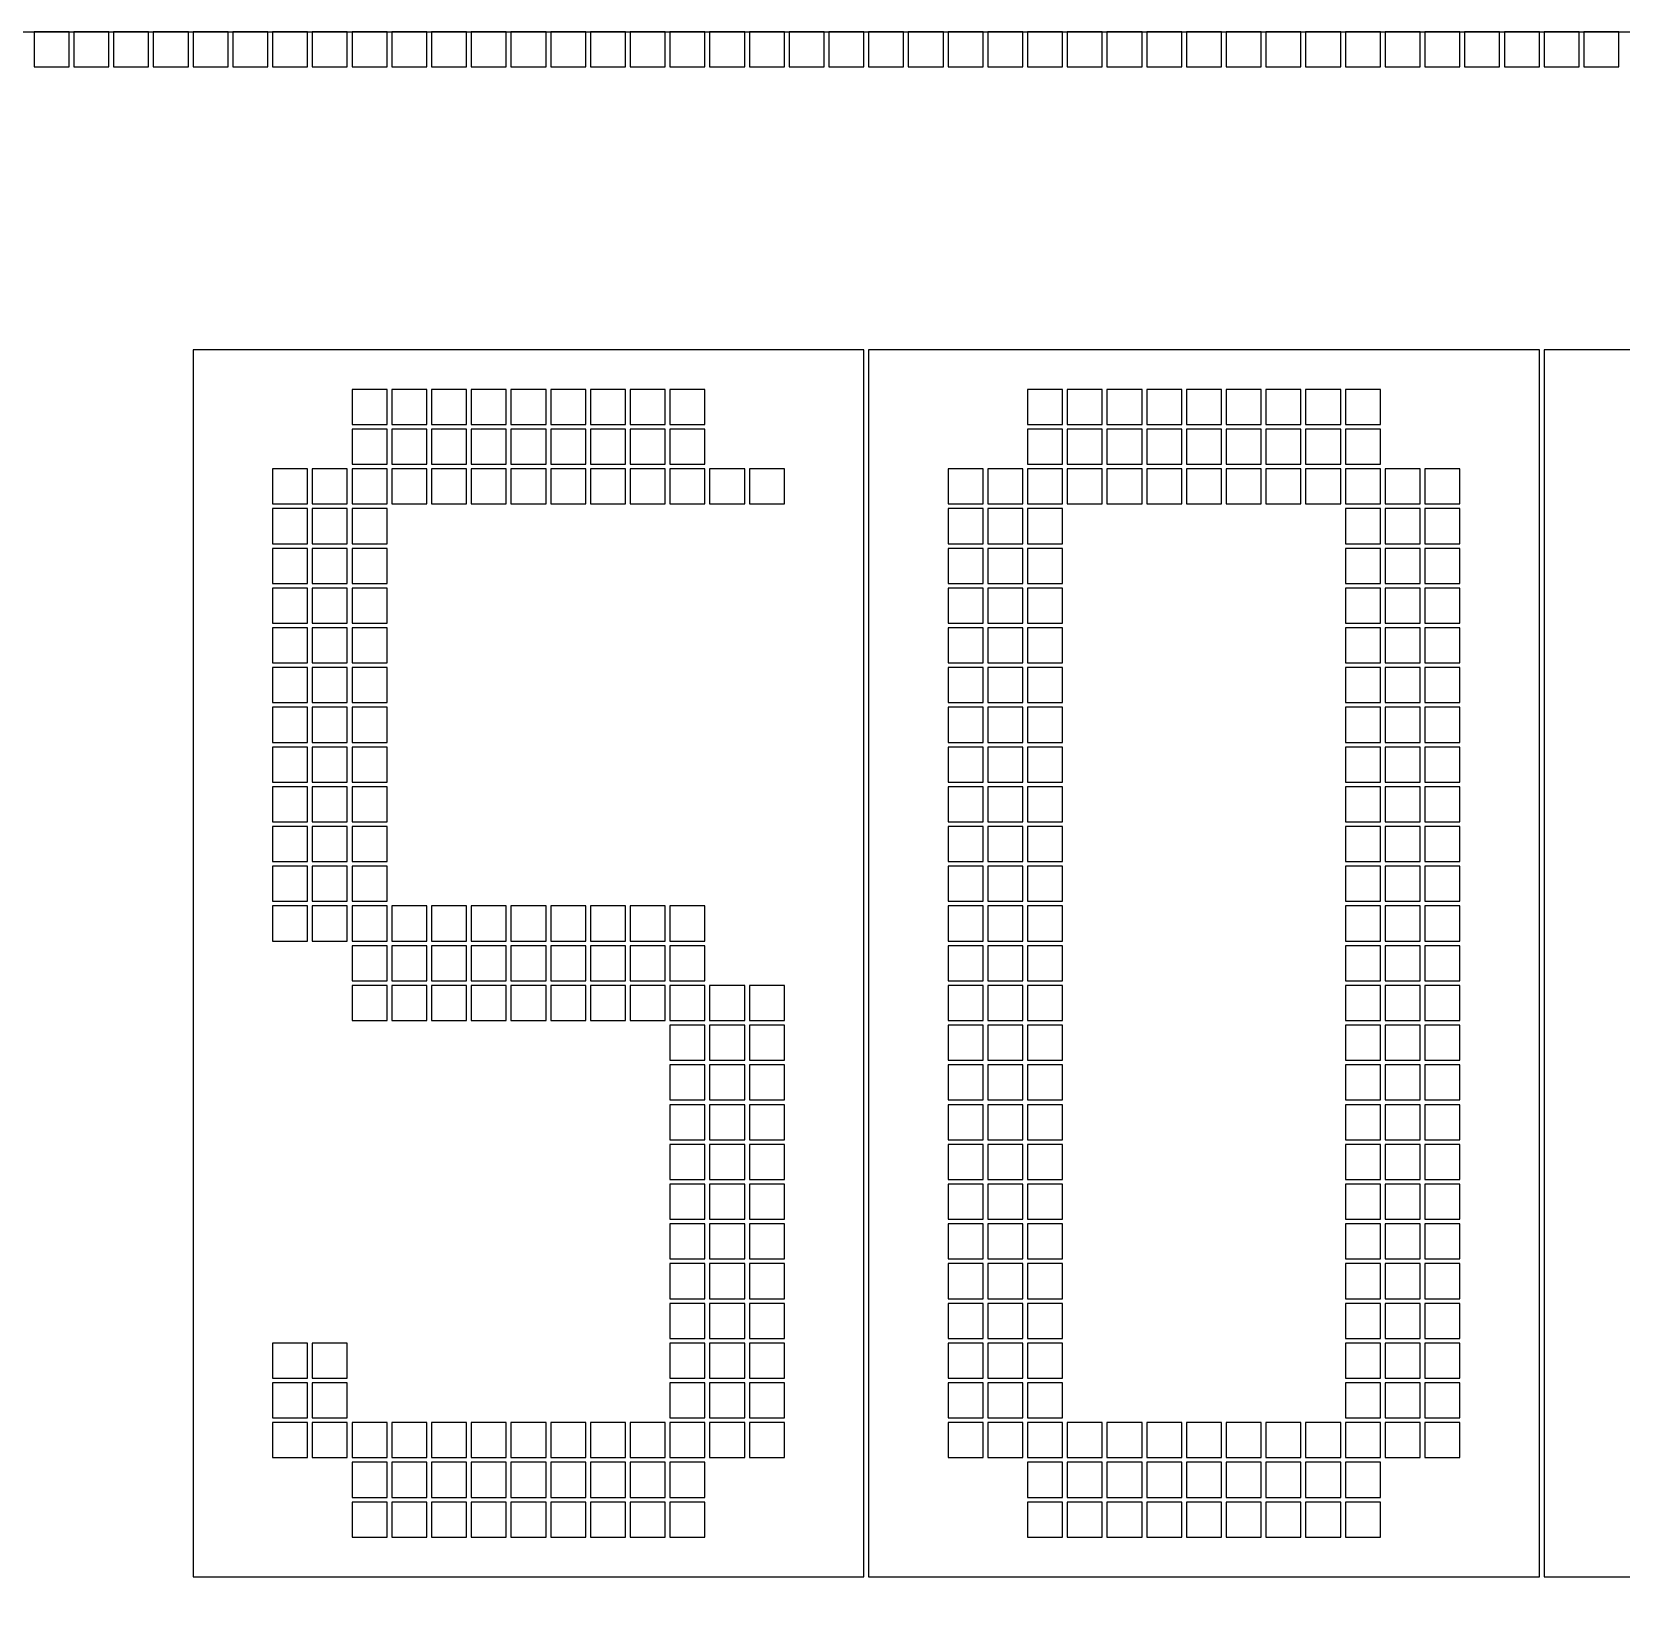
# Model space of a CAD drawing. Header units: inches. Extents: x 125 to 991, y -92 to 487.
# Drawn here: x 885.8 to 892.6, y 479.87 to 486.59 of the extents above; entities that cross this region are included whole.
import ezdxf

# ---------------------------------------------------------------- set-up
doc = ezdxf.new("R2010")
doc.units = ezdxf.units.IN

msp = doc.modelspace()

# ---------------------------------------------------------------- linework, layer by layer
msp.add_lwpolyline([(877.652, 486.5918), (899.392, 486.5918), (899.392, 475.7318), (877.652, 475.7318)], close=True)
at = {"color": 2}
for points in [[(885.812, 486.4418), (885.962, 486.4418), (885.962, 486.5918), (885.812, 486.5918)], [(885.982, 486.4418), (886.132, 486.4418), (886.132, 486.5918), (885.982, 486.5918)], [(886.152, 486.4418), (886.302, 486.4418), (886.302, 486.5918), (886.152, 486.5918)], [(886.322, 486.4418), (886.472, 486.4418), (886.472, 486.5918), (886.322, 486.5918)], [(886.492, 486.4418), (886.642, 486.4418), (886.642, 486.5918), (886.492, 486.5918)], [(886.662, 486.4418), (886.812, 486.4418), (886.812, 486.5918), (886.662, 486.5918)], [(886.832, 486.4418), (886.982, 486.4418), (886.982, 486.5918), (886.832, 486.5918)], [(887.002, 486.4418), (887.152, 486.4418), (887.152, 486.5918), (887.002, 486.5918)], [(887.172, 486.4418), (887.322, 486.4418), (887.322, 486.5918), (887.172, 486.5918)], [(887.342, 486.4418), (887.492, 486.4418), (887.492, 486.5918), (887.342, 486.5918)], [(887.512, 486.4418), (887.662, 486.4418), (887.662, 486.5918), (887.512, 486.5918)], [(887.682, 486.4418), (887.832, 486.4418), (887.832, 486.5918), (887.682, 486.5918)], [(887.852, 486.4418), (888.002, 486.4418), (888.002, 486.5918), (887.852, 486.5918)], [(888.022, 486.4418), (888.172, 486.4418), (888.172, 486.5918), (888.022, 486.5918)], [(888.192, 486.4418), (888.342, 486.4418), (888.342, 486.5918), (888.192, 486.5918)], [(888.362, 486.4418), (888.512, 486.4418), (888.512, 486.5918), (888.362, 486.5918)], [(888.532, 486.4418), (888.682, 486.4418), (888.682, 486.5918), (888.532, 486.5918)], [(888.702, 486.4418), (888.852, 486.4418), (888.852, 486.5918), (888.702, 486.5918)], [(888.872, 486.4418), (889.022, 486.4418), (889.022, 486.5918), (888.872, 486.5918)], [(889.042, 486.4418), (889.192, 486.4418), (889.192, 486.5918), (889.042, 486.5918)], [(889.212, 486.4418), (889.362, 486.4418), (889.362, 486.5918), (889.212, 486.5918)], [(889.382, 486.4418), (889.532, 486.4418), (889.532, 486.5918), (889.382, 486.5918)], [(889.552, 486.4418), (889.702, 486.4418), (889.702, 486.5918), (889.552, 486.5918)], [(889.722, 486.4418), (889.872, 486.4418), (889.872, 486.5918), (889.722, 486.5918)], [(889.892, 486.4418), (890.042, 486.4418), (890.042, 486.5918), (889.892, 486.5918)], [(890.062, 486.4418), (890.212, 486.4418), (890.212, 486.5918), (890.062, 486.5918)], [(890.232, 486.4418), (890.382, 486.4418), (890.382, 486.5918), (890.232, 486.5918)], [(890.402, 486.4418), (890.552, 486.4418), (890.552, 486.5918), (890.402, 486.5918)], [(890.572, 486.4418), (890.722, 486.4418), (890.722, 486.5918), (890.572, 486.5918)], [(890.742, 486.4418), (890.892, 486.4418), (890.892, 486.5918), (890.742, 486.5918)], [(890.912, 486.4418), (891.062, 486.4418), (891.062, 486.5918), (890.912, 486.5918)], [(891.082, 486.4418), (891.232, 486.4418), (891.232, 486.5918), (891.082, 486.5918)], [(891.252, 486.4418), (891.402, 486.4418), (891.402, 486.5918), (891.252, 486.5918)], [(891.422, 486.4418), (891.572, 486.4418), (891.572, 486.5918), (891.422, 486.5918)], [(891.592, 486.4418), (891.742, 486.4418), (891.742, 486.5918), (891.592, 486.5918)], [(891.762, 486.4418), (891.912, 486.4418), (891.912, 486.5918), (891.762, 486.5918)], [(891.932, 486.4418), (892.082, 486.4418), (892.082, 486.5918), (891.932, 486.5918)], [(892.102, 486.4418), (892.252, 486.4418), (892.252, 486.5918), (892.102, 486.5918)], [(892.272, 486.4418), (892.422, 486.4418), (892.422, 486.5918), (892.272, 486.5918)], [(892.442, 486.4418), (892.592, 486.4418), (892.592, 486.5918), (892.442, 486.5918)], [(887.172, 484.9118), (887.322, 484.9118), (887.322, 485.0618), (887.172, 485.0618)], [(887.342, 484.9118), (887.492, 484.9118), (887.492, 485.0618), (887.342, 485.0618)], [(887.512, 484.9118), (887.662, 484.9118), (887.662, 485.0618), (887.512, 485.0618)], [(887.512, 484.9118), (887.662, 484.9118), (887.662, 485.0618), (887.512, 485.0618)], [(887.512, 484.9118), (887.662, 484.9118), (887.662, 485.0618), (887.512, 485.0618)], [(887.682, 484.9118), (887.832, 484.9118), (887.832, 485.0618), (887.682, 485.0618)], [(887.852, 484.9118), (888.002, 484.9118), (888.002, 485.0618), (887.852, 485.0618)], [(888.022, 484.9118), (888.172, 484.9118), (888.172, 485.0618), (888.022, 485.0618)], [(888.192, 484.9118), (888.342, 484.9118), (888.342, 485.0618), (888.192, 485.0618)], [(888.362, 484.9118), (888.512, 484.9118), (888.512, 485.0618), (888.362, 485.0618)], [(888.362, 484.9118), (888.512, 484.9118), (888.512, 485.0618), (888.362, 485.0618)], [(888.532, 484.9118), (888.682, 484.9118), (888.682, 485.0618), (888.532, 485.0618)], [(890.062, 484.9118), (890.212, 484.9118), (890.212, 485.0618), (890.062, 485.0618)], [(890.232, 484.9118), (890.382, 484.9118), (890.382, 485.0618), (890.232, 485.0618)], [(890.402, 484.9118), (890.552, 484.9118), (890.552, 485.0618), (890.402, 485.0618)], [(890.572, 484.9118), (890.722, 484.9118), (890.722, 485.0618), (890.572, 485.0618)], [(890.742, 484.9118), (890.892, 484.9118), (890.892, 485.0618), (890.742, 485.0618)], [(890.912, 484.9118), (891.062, 484.9118), (891.062, 485.0618), (890.912, 485.0618)], [(891.082, 484.9118), (891.232, 484.9118), (891.232, 485.0618), (891.082, 485.0618)], [(891.252, 484.9118), (891.402, 484.9118), (891.402, 485.0618), (891.252, 485.0618)], [(891.422, 484.9118), (891.572, 484.9118), (891.572, 485.0618), (891.422, 485.0618)], [(887.172, 484.7418), (887.322, 484.7418), (887.322, 484.8918), (887.172, 484.8918)], [(887.342, 484.7418), (887.492, 484.7418), (887.492, 484.8918), (887.342, 484.8918)], [(887.512, 484.7418), (887.662, 484.7418), (887.662, 484.8918), (887.512, 484.8918)], [(887.512, 484.7418), (887.662, 484.7418), (887.662, 484.8918), (887.512, 484.8918)], [(887.512, 484.7418), (887.662, 484.7418), (887.662, 484.8918), (887.512, 484.8918)], [(887.682, 484.7418), (887.832, 484.7418), (887.832, 484.8918), (887.682, 484.8918)], [(887.852, 484.7418), (888.002, 484.7418), (888.002, 484.8918), (887.852, 484.8918)], [(888.022, 484.7418), (888.172, 484.7418), (888.172, 484.8918), (888.022, 484.8918)], [(888.192, 484.7418), (888.342, 484.7418), (888.342, 484.8918), (888.192, 484.8918)], [(888.362, 484.7418), (888.512, 484.7418), (888.512, 484.8918), (888.362, 484.8918)], [(888.362, 484.7418), (888.512, 484.7418), (888.512, 484.8918), (888.362, 484.8918)], [(888.532, 484.7418), (888.682, 484.7418), (888.682, 484.8918), (888.532, 484.8918)], [(890.062, 484.7418), (890.212, 484.7418), (890.212, 484.8918), (890.062, 484.8918)], [(890.232, 484.7418), (890.382, 484.7418), (890.382, 484.8918), (890.232, 484.8918)], [(890.402, 484.7418), (890.552, 484.7418), (890.552, 484.8918), (890.402, 484.8918)], [(890.572, 484.7418), (890.722, 484.7418), (890.722, 484.8918), (890.572, 484.8918)], [(890.742, 484.7418), (890.892, 484.7418), (890.892, 484.8918), (890.742, 484.8918)], [(890.912, 484.7418), (891.062, 484.7418), (891.062, 484.8918), (890.912, 484.8918)], [(891.082, 484.7418), (891.232, 484.7418), (891.232, 484.8918), (891.082, 484.8918)], [(891.252, 484.7418), (891.402, 484.7418), (891.402, 484.8918), (891.252, 484.8918)], [(891.422, 484.7418), (891.572, 484.7418), (891.572, 484.8918), (891.422, 484.8918)], [(886.832, 484.5718), (886.982, 484.5718), (886.982, 484.7218), (886.832, 484.7218)], [(887.002, 484.5718), (887.152, 484.5718), (887.152, 484.7218), (887.002, 484.7218)], [(887.172, 484.5718), (887.322, 484.5718), (887.322, 484.7218), (887.172, 484.7218)], [(887.342, 484.5718), (887.492, 484.5718), (887.492, 484.7218), (887.342, 484.7218)], [(887.512, 484.5718), (887.662, 484.5718), (887.662, 484.7218), (887.512, 484.7218)], [(887.512, 484.5718), (887.662, 484.5718), (887.662, 484.7218), (887.512, 484.7218)], [(887.512, 484.5718), (887.662, 484.5718), (887.662, 484.7218), (887.512, 484.7218)], [(887.682, 484.5718), (887.832, 484.5718), (887.832, 484.7218), (887.682, 484.7218)], [(887.852, 484.5718), (888.002, 484.5718), (888.002, 484.7218), (887.852, 484.7218)], [(888.022, 484.5718), (888.172, 484.5718), (888.172, 484.7218), (888.022, 484.7218)], [(888.192, 484.5718), (888.342, 484.5718), (888.342, 484.7218), (888.192, 484.7218)], [(888.362, 484.5718), (888.512, 484.5718), (888.512, 484.7218), (888.362, 484.7218)], [(888.362, 484.5718), (888.512, 484.5718), (888.512, 484.7218), (888.362, 484.7218)], [(888.532, 484.5718), (888.682, 484.5718), (888.682, 484.7218), (888.532, 484.7218)], [(888.702, 484.5718), (888.852, 484.5718), (888.852, 484.7218), (888.702, 484.7218)], [(888.872, 484.5718), (889.022, 484.5718), (889.022, 484.7218), (888.872, 484.7218)], [(889.722, 484.5718), (889.872, 484.5718), (889.872, 484.7218), (889.722, 484.7218)], [(889.892, 484.5718), (890.042, 484.5718), (890.042, 484.7218), (889.892, 484.7218)], [(890.062, 484.5718), (890.212, 484.5718), (890.212, 484.7218), (890.062, 484.7218)], [(890.232, 484.5718), (890.382, 484.5718), (890.382, 484.7218), (890.232, 484.7218)], [(890.402, 484.5718), (890.552, 484.5718), (890.552, 484.7218), (890.402, 484.7218)], [(890.572, 484.5718), (890.722, 484.5718), (890.722, 484.7218), (890.572, 484.7218)], [(890.742, 484.5718), (890.892, 484.5718), (890.892, 484.7218), (890.742, 484.7218)], [(890.912, 484.5718), (891.062, 484.5718), (891.062, 484.7218), (890.912, 484.7218)], [(891.082, 484.5718), (891.232, 484.5718), (891.232, 484.7218), (891.082, 484.7218)], [(891.252, 484.5718), (891.402, 484.5718), (891.402, 484.7218), (891.252, 484.7218)], [(891.422, 484.5718), (891.572, 484.5718), (891.572, 484.7218), (891.422, 484.7218)], [(891.592, 484.5718), (891.742, 484.5718), (891.742, 484.7218), (891.592, 484.7218)], [(891.762, 484.5718), (891.912, 484.5718), (891.912, 484.7218), (891.762, 484.7218)], [(886.832, 484.4018), (886.982, 484.4018), (886.982, 484.5518), (886.832, 484.5518)], [(887.002, 484.4018), (887.152, 484.4018), (887.152, 484.5518), (887.002, 484.5518)], [(887.172, 484.4018), (887.322, 484.4018), (887.322, 484.5518), (887.172, 484.5518)], [(889.722, 484.4018), (889.872, 484.4018), (889.872, 484.5518), (889.722, 484.5518)], [(889.892, 484.4018), (890.042, 484.4018), (890.042, 484.5518), (889.892, 484.5518)], [(890.062, 484.4018), (890.212, 484.4018), (890.212, 484.5518), (890.062, 484.5518)], [(891.422, 484.4018), (891.572, 484.4018), (891.572, 484.5518), (891.422, 484.5518)], [(891.592, 484.4018), (891.742, 484.4018), (891.742, 484.5518), (891.592, 484.5518)], [(891.762, 484.4018), (891.912, 484.4018), (891.912, 484.5518), (891.762, 484.5518)], [(886.832, 484.2318), (886.982, 484.2318), (886.982, 484.3818), (886.832, 484.3818)], [(887.002, 484.2318), (887.152, 484.2318), (887.152, 484.3818), (887.002, 484.3818)], [(887.172, 484.2318), (887.322, 484.2318), (887.322, 484.3818), (887.172, 484.3818)], [(889.722, 484.2318), (889.872, 484.2318), (889.872, 484.3818), (889.722, 484.3818)], [(889.892, 484.2318), (890.042, 484.2318), (890.042, 484.3818), (889.892, 484.3818)], [(890.062, 484.2318), (890.212, 484.2318), (890.212, 484.3818), (890.062, 484.3818)], [(891.422, 484.2318), (891.572, 484.2318), (891.572, 484.3818), (891.422, 484.3818)], [(891.592, 484.2318), (891.742, 484.2318), (891.742, 484.3818), (891.592, 484.3818)], [(891.762, 484.2318), (891.912, 484.2318), (891.912, 484.3818), (891.762, 484.3818)], [(886.832, 484.0618), (886.982, 484.0618), (886.982, 484.2118), (886.832, 484.2118)], [(887.002, 484.0618), (887.152, 484.0618), (887.152, 484.2118), (887.002, 484.2118)], [(887.172, 484.0618), (887.322, 484.0618), (887.322, 484.2118), (887.172, 484.2118)], [(889.722, 484.0618), (889.872, 484.0618), (889.872, 484.2118), (889.722, 484.2118)], [(889.892, 484.0618), (890.042, 484.0618), (890.042, 484.2118), (889.892, 484.2118)], [(890.062, 484.0618), (890.212, 484.0618), (890.212, 484.2118), (890.062, 484.2118)], [(891.422, 484.0618), (891.572, 484.0618), (891.572, 484.2118), (891.422, 484.2118)], [(891.592, 484.0618), (891.742, 484.0618), (891.742, 484.2118), (891.592, 484.2118)], [(891.762, 484.0618), (891.912, 484.0618), (891.912, 484.2118), (891.762, 484.2118)], [(886.832, 483.8918), (886.982, 483.8918), (886.982, 484.0418), (886.832, 484.0418)], [(887.002, 483.8918), (887.152, 483.8918), (887.152, 484.0418), (887.002, 484.0418)], [(887.172, 483.8918), (887.322, 483.8918), (887.322, 484.0418), (887.172, 484.0418)], [(889.722, 483.8918), (889.872, 483.8918), (889.872, 484.0418), (889.722, 484.0418)], [(889.892, 483.8918), (890.042, 483.8918), (890.042, 484.0418), (889.892, 484.0418)], [(890.062, 483.8918), (890.212, 483.8918), (890.212, 484.0418), (890.062, 484.0418)], [(891.422, 483.8918), (891.572, 483.8918), (891.572, 484.0418), (891.422, 484.0418)], [(891.592, 483.8918), (891.742, 483.8918), (891.742, 484.0418), (891.592, 484.0418)], [(891.762, 483.8918), (891.912, 483.8918), (891.912, 484.0418), (891.762, 484.0418)], [(886.832, 483.7218), (886.982, 483.7218), (886.982, 483.8718), (886.832, 483.8718)], [(887.002, 483.7218), (887.152, 483.7218), (887.152, 483.8718), (887.002, 483.8718)], [(887.172, 483.7218), (887.322, 483.7218), (887.322, 483.8718), (887.172, 483.8718)], [(889.722, 483.7218), (889.872, 483.7218), (889.872, 483.8718), (889.722, 483.8718)], [(889.892, 483.7218), (890.042, 483.7218), (890.042, 483.8718), (889.892, 483.8718)], [(890.062, 483.7218), (890.212, 483.7218), (890.212, 483.8718), (890.062, 483.8718)], [(891.422, 483.7218), (891.572, 483.7218), (891.572, 483.8718), (891.422, 483.8718)], [(891.592, 483.7218), (891.742, 483.7218), (891.742, 483.8718), (891.592, 483.8718)], [(891.762, 483.7218), (891.912, 483.7218), (891.912, 483.8718), (891.762, 483.8718)], [(886.832, 483.5518), (886.982, 483.5518), (886.982, 483.7018), (886.832, 483.7018)], [(887.002, 483.5518), (887.152, 483.5518), (887.152, 483.7018), (887.002, 483.7018)], [(887.172, 483.5518), (887.322, 483.5518), (887.322, 483.7018), (887.172, 483.7018)], [(889.722, 483.5518), (889.872, 483.5518), (889.872, 483.7018), (889.722, 483.7018)], [(889.892, 483.5518), (890.042, 483.5518), (890.042, 483.7018), (889.892, 483.7018)], [(890.062, 483.5518), (890.212, 483.5518), (890.212, 483.7018), (890.062, 483.7018)], [(891.422, 483.5518), (891.572, 483.5518), (891.572, 483.7018), (891.422, 483.7018)], [(891.592, 483.5518), (891.742, 483.5518), (891.742, 483.7018), (891.592, 483.7018)], [(891.762, 483.5518), (891.912, 483.5518), (891.912, 483.7018), (891.762, 483.7018)], [(886.832, 483.3818), (886.982, 483.3818), (886.982, 483.5318), (886.832, 483.5318)], [(887.002, 483.3818), (887.152, 483.3818), (887.152, 483.5318), (887.002, 483.5318)], [(887.172, 483.3818), (887.322, 483.3818), (887.322, 483.5318), (887.172, 483.5318)], [(889.722, 483.3818), (889.872, 483.3818), (889.872, 483.5318), (889.722, 483.5318)], [(889.892, 483.3818), (890.042, 483.3818), (890.042, 483.5318), (889.892, 483.5318)], [(890.062, 483.3818), (890.212, 483.3818), (890.212, 483.5318), (890.062, 483.5318)], [(891.422, 483.3818), (891.572, 483.3818), (891.572, 483.5318), (891.422, 483.5318)], [(891.592, 483.3818), (891.742, 483.3818), (891.742, 483.5318), (891.592, 483.5318)], [(891.762, 483.3818), (891.912, 483.3818), (891.912, 483.5318), (891.762, 483.5318)], [(886.832, 483.2118), (886.982, 483.2118), (886.982, 483.3618), (886.832, 483.3618)], [(887.002, 483.2118), (887.152, 483.2118), (887.152, 483.3618), (887.002, 483.3618)], [(887.172, 483.2118), (887.322, 483.2118), (887.322, 483.3618), (887.172, 483.3618)], [(889.722, 483.2118), (889.872, 483.2118), (889.872, 483.3618), (889.722, 483.3618)], [(889.892, 483.2118), (890.042, 483.2118), (890.042, 483.3618), (889.892, 483.3618)], [(890.062, 483.2118), (890.212, 483.2118), (890.212, 483.3618), (890.062, 483.3618)], [(891.422, 483.2118), (891.572, 483.2118), (891.572, 483.3618), (891.422, 483.3618)], [(891.592, 483.2118), (891.742, 483.2118), (891.742, 483.3618), (891.592, 483.3618)], [(891.762, 483.2118), (891.912, 483.2118), (891.912, 483.3618), (891.762, 483.3618)], [(886.832, 483.0418), (886.982, 483.0418), (886.982, 483.1918), (886.832, 483.1918)], [(887.002, 483.0418), (887.152, 483.0418), (887.152, 483.1918), (887.002, 483.1918)], [(887.172, 483.0418), (887.322, 483.0418), (887.322, 483.1918), (887.172, 483.1918)], [(889.722, 483.0418), (889.872, 483.0418), (889.872, 483.1918), (889.722, 483.1918)], [(889.892, 483.0418), (890.042, 483.0418), (890.042, 483.1918), (889.892, 483.1918)], [(890.062, 483.0418), (890.212, 483.0418), (890.212, 483.1918), (890.062, 483.1918)], [(891.422, 483.0418), (891.572, 483.0418), (891.572, 483.1918), (891.422, 483.1918)], [(891.592, 483.0418), (891.742, 483.0418), (891.742, 483.1918), (891.592, 483.1918)], [(891.762, 483.0418), (891.912, 483.0418), (891.912, 483.1918), (891.762, 483.1918)], [(886.832, 482.8718), (886.982, 482.8718), (886.982, 483.0218), (886.832, 483.0218)], [(887.002, 482.8718), (887.152, 482.8718), (887.152, 483.0218), (887.002, 483.0218)], [(887.172, 482.8718), (887.322, 482.8718), (887.322, 483.0218), (887.172, 483.0218)], [(889.722, 482.8718), (889.872, 482.8718), (889.872, 483.0218), (889.722, 483.0218)], [(889.892, 482.8718), (890.042, 482.8718), (890.042, 483.0218), (889.892, 483.0218)], [(890.062, 482.8718), (890.212, 482.8718), (890.212, 483.0218), (890.062, 483.0218)], [(891.422, 482.8718), (891.572, 482.8718), (891.572, 483.0218), (891.422, 483.0218)], [(891.592, 482.8718), (891.742, 482.8718), (891.742, 483.0218), (891.592, 483.0218)], [(891.762, 482.8718), (891.912, 482.8718), (891.912, 483.0218), (891.762, 483.0218)], [(886.832, 482.7018), (886.982, 482.7018), (886.982, 482.8518), (886.832, 482.8518)], [(887.002, 482.7018), (887.152, 482.7018), (887.152, 482.8518), (887.002, 482.8518)], [(887.172, 482.7018), (887.322, 482.7018), (887.322, 482.8518), (887.172, 482.8518)], [(887.342, 482.7018), (887.492, 482.7018), (887.492, 482.8518), (887.342, 482.8518)], [(887.512, 482.7018), (887.662, 482.7018), (887.662, 482.8518), (887.512, 482.8518)], [(887.512, 482.7018), (887.662, 482.7018), (887.662, 482.8518), (887.512, 482.8518)], [(887.512, 482.7018), (887.662, 482.7018), (887.662, 482.8518), (887.512, 482.8518)], [(887.682, 482.7018), (887.832, 482.7018), (887.832, 482.8518), (887.682, 482.8518)], [(887.852, 482.7018), (888.002, 482.7018), (888.002, 482.8518), (887.852, 482.8518)], [(888.022, 482.7018), (888.172, 482.7018), (888.172, 482.8518), (888.022, 482.8518)], [(888.192, 482.7018), (888.342, 482.7018), (888.342, 482.8518), (888.192, 482.8518)], [(888.362, 482.7018), (888.512, 482.7018), (888.512, 482.8518), (888.362, 482.8518)], [(888.362, 482.7018), (888.512, 482.7018), (888.512, 482.8518), (888.362, 482.8518)], [(888.532, 482.7018), (888.682, 482.7018), (888.682, 482.8518), (888.532, 482.8518)], [(889.722, 482.7018), (889.872, 482.7018), (889.872, 482.8518), (889.722, 482.8518)], [(889.892, 482.7018), (890.042, 482.7018), (890.042, 482.8518), (889.892, 482.8518)], [(890.062, 482.7018), (890.212, 482.7018), (890.212, 482.8518), (890.062, 482.8518)], [(891.422, 482.7018), (891.572, 482.7018), (891.572, 482.8518), (891.422, 482.8518)], [(891.592, 482.7018), (891.742, 482.7018), (891.742, 482.8518), (891.592, 482.8518)], [(891.762, 482.7018), (891.912, 482.7018), (891.912, 482.8518), (891.762, 482.8518)], [(887.172, 482.5318), (887.322, 482.5318), (887.322, 482.6818), (887.172, 482.6818)], [(887.342, 482.5318), (887.492, 482.5318), (887.492, 482.6818), (887.342, 482.6818)], [(887.512, 482.5318), (887.662, 482.5318), (887.662, 482.6818), (887.512, 482.6818)], [(887.512, 482.5318), (887.662, 482.5318), (887.662, 482.6818), (887.512, 482.6818)], [(887.512, 482.5318), (887.662, 482.5318), (887.662, 482.6818), (887.512, 482.6818)], [(887.682, 482.5318), (887.832, 482.5318), (887.832, 482.6818), (887.682, 482.6818)], [(887.852, 482.5318), (888.002, 482.5318), (888.002, 482.6818), (887.852, 482.6818)], [(888.022, 482.5318), (888.172, 482.5318), (888.172, 482.6818), (888.022, 482.6818)], [(888.192, 482.5318), (888.342, 482.5318), (888.342, 482.6818), (888.192, 482.6818)], [(888.362, 482.5318), (888.512, 482.5318), (888.512, 482.6818), (888.362, 482.6818)], [(888.362, 482.5318), (888.512, 482.5318), (888.512, 482.6818), (888.362, 482.6818)], [(888.532, 482.5318), (888.682, 482.5318), (888.682, 482.6818), (888.532, 482.6818)], [(889.722, 482.5318), (889.872, 482.5318), (889.872, 482.6818), (889.722, 482.6818)], [(889.892, 482.5318), (890.042, 482.5318), (890.042, 482.6818), (889.892, 482.6818)], [(890.062, 482.5318), (890.212, 482.5318), (890.212, 482.6818), (890.062, 482.6818)], [(891.422, 482.5318), (891.572, 482.5318), (891.572, 482.6818), (891.422, 482.6818)], [(891.592, 482.5318), (891.742, 482.5318), (891.742, 482.6818), (891.592, 482.6818)], [(891.762, 482.5318), (891.912, 482.5318), (891.912, 482.6818), (891.762, 482.6818)], [(887.172, 482.3618), (887.322, 482.3618), (887.322, 482.5118), (887.172, 482.5118)], [(887.342, 482.3618), (887.492, 482.3618), (887.492, 482.5118), (887.342, 482.5118)], [(887.512, 482.3618), (887.662, 482.3618), (887.662, 482.5118), (887.512, 482.5118)], [(887.512, 482.3618), (887.662, 482.3618), (887.662, 482.5118), (887.512, 482.5118)], [(887.512, 482.3618), (887.662, 482.3618), (887.662, 482.5118), (887.512, 482.5118)], [(887.682, 482.3618), (887.832, 482.3618), (887.832, 482.5118), (887.682, 482.5118)], [(887.852, 482.3618), (888.002, 482.3618), (888.002, 482.5118), (887.852, 482.5118)], [(888.022, 482.3618), (888.172, 482.3618), (888.172, 482.5118), (888.022, 482.5118)], [(888.192, 482.3618), (888.342, 482.3618), (888.342, 482.5118), (888.192, 482.5118)], [(888.362, 482.3618), (888.512, 482.3618), (888.512, 482.5118), (888.362, 482.5118)], [(888.362, 482.3618), (888.512, 482.3618), (888.512, 482.5118), (888.362, 482.5118)], [(888.532, 482.3618), (888.682, 482.3618), (888.682, 482.5118), (888.532, 482.5118)], [(888.702, 482.3618), (888.852, 482.3618), (888.852, 482.5118), (888.702, 482.5118)], [(888.872, 482.3618), (889.022, 482.3618), (889.022, 482.5118), (888.872, 482.5118)], [(889.722, 482.3618), (889.872, 482.3618), (889.872, 482.5118), (889.722, 482.5118)], [(889.892, 482.3618), (890.042, 482.3618), (890.042, 482.5118), (889.892, 482.5118)], [(890.062, 482.3618), (890.212, 482.3618), (890.212, 482.5118), (890.062, 482.5118)], [(891.422, 482.3618), (891.572, 482.3618), (891.572, 482.5118), (891.422, 482.5118)], [(891.592, 482.3618), (891.742, 482.3618), (891.742, 482.5118), (891.592, 482.5118)], [(891.762, 482.3618), (891.912, 482.3618), (891.912, 482.5118), (891.762, 482.5118)], [(888.532, 482.1918), (888.682, 482.1918), (888.682, 482.3418), (888.532, 482.3418)], [(888.702, 482.1918), (888.852, 482.1918), (888.852, 482.3418), (888.702, 482.3418)], [(888.872, 482.1918), (889.022, 482.1918), (889.022, 482.3418), (888.872, 482.3418)], [(889.722, 482.1918), (889.872, 482.1918), (889.872, 482.3418), (889.722, 482.3418)], [(889.892, 482.1918), (890.042, 482.1918), (890.042, 482.3418), (889.892, 482.3418)], [(890.062, 482.1918), (890.212, 482.1918), (890.212, 482.3418), (890.062, 482.3418)], [(891.422, 482.1918), (891.572, 482.1918), (891.572, 482.3418), (891.422, 482.3418)], [(891.592, 482.1918), (891.742, 482.1918), (891.742, 482.3418), (891.592, 482.3418)], [(891.762, 482.1918), (891.912, 482.1918), (891.912, 482.3418), (891.762, 482.3418)], [(888.532, 482.0218), (888.682, 482.0218), (888.682, 482.1718), (888.532, 482.1718)], [(888.702, 482.0218), (888.852, 482.0218), (888.852, 482.1718), (888.702, 482.1718)], [(888.872, 482.0218), (889.022, 482.0218), (889.022, 482.1718), (888.872, 482.1718)], [(889.722, 482.0218), (889.872, 482.0218), (889.872, 482.1718), (889.722, 482.1718)], [(889.892, 482.0218), (890.042, 482.0218), (890.042, 482.1718), (889.892, 482.1718)], [(890.062, 482.0218), (890.212, 482.0218), (890.212, 482.1718), (890.062, 482.1718)], [(891.422, 482.0218), (891.572, 482.0218), (891.572, 482.1718), (891.422, 482.1718)], [(891.592, 482.0218), (891.742, 482.0218), (891.742, 482.1718), (891.592, 482.1718)], [(891.762, 482.0218), (891.912, 482.0218), (891.912, 482.1718), (891.762, 482.1718)], [(888.532, 481.8518), (888.682, 481.8518), (888.682, 482.0018), (888.532, 482.0018)], [(888.702, 481.8518), (888.852, 481.8518), (888.852, 482.0018), (888.702, 482.0018)], [(888.872, 481.8518), (889.022, 481.8518), (889.022, 482.0018), (888.872, 482.0018)], [(889.722, 481.8518), (889.872, 481.8518), (889.872, 482.0018), (889.722, 482.0018)], [(889.892, 481.8518), (890.042, 481.8518), (890.042, 482.0018), (889.892, 482.0018)], [(890.062, 481.8518), (890.212, 481.8518), (890.212, 482.0018), (890.062, 482.0018)], [(891.422, 481.8518), (891.572, 481.8518), (891.572, 482.0018), (891.422, 482.0018)], [(891.592, 481.8518), (891.742, 481.8518), (891.742, 482.0018), (891.592, 482.0018)], [(891.762, 481.8518), (891.912, 481.8518), (891.912, 482.0018), (891.762, 482.0018)], [(888.532, 481.6818), (888.682, 481.6818), (888.682, 481.8318), (888.532, 481.8318)], [(888.702, 481.6818), (888.852, 481.6818), (888.852, 481.8318), (888.702, 481.8318)], [(888.872, 481.6818), (889.022, 481.6818), (889.022, 481.8318), (888.872, 481.8318)], [(889.722, 481.6818), (889.872, 481.6818), (889.872, 481.8318), (889.722, 481.8318)], [(889.892, 481.6818), (890.042, 481.6818), (890.042, 481.8318), (889.892, 481.8318)], [(890.062, 481.6818), (890.212, 481.6818), (890.212, 481.8318), (890.062, 481.8318)], [(891.422, 481.6818), (891.572, 481.6818), (891.572, 481.8318), (891.422, 481.8318)], [(891.592, 481.6818), (891.742, 481.6818), (891.742, 481.8318), (891.592, 481.8318)], [(891.762, 481.6818), (891.912, 481.6818), (891.912, 481.8318), (891.762, 481.8318)], [(888.532, 481.5118), (888.682, 481.5118), (888.682, 481.6618), (888.532, 481.6618)], [(888.702, 481.5118), (888.852, 481.5118), (888.852, 481.6618), (888.702, 481.6618)], [(888.872, 481.5118), (889.022, 481.5118), (889.022, 481.6618), (888.872, 481.6618)], [(889.722, 481.5118), (889.872, 481.5118), (889.872, 481.6618), (889.722, 481.6618)], [(889.892, 481.5118), (890.042, 481.5118), (890.042, 481.6618), (889.892, 481.6618)], [(890.062, 481.5118), (890.212, 481.5118), (890.212, 481.6618), (890.062, 481.6618)], [(891.422, 481.5118), (891.572, 481.5118), (891.572, 481.6618), (891.422, 481.6618)], [(891.592, 481.5118), (891.742, 481.5118), (891.742, 481.6618), (891.592, 481.6618)], [(891.762, 481.5118), (891.912, 481.5118), (891.912, 481.6618), (891.762, 481.6618)], [(888.532, 481.3418), (888.682, 481.3418), (888.682, 481.4918), (888.532, 481.4918)], [(888.702, 481.3418), (888.852, 481.3418), (888.852, 481.4918), (888.702, 481.4918)], [(888.872, 481.3418), (889.022, 481.3418), (889.022, 481.4918), (888.872, 481.4918)], [(889.722, 481.3418), (889.872, 481.3418), (889.872, 481.4918), (889.722, 481.4918)], [(889.892, 481.3418), (890.042, 481.3418), (890.042, 481.4918), (889.892, 481.4918)], [(890.062, 481.3418), (890.212, 481.3418), (890.212, 481.4918), (890.062, 481.4918)], [(891.422, 481.3418), (891.572, 481.3418), (891.572, 481.4918), (891.422, 481.4918)], [(891.592, 481.3418), (891.742, 481.3418), (891.742, 481.4918), (891.592, 481.4918)], [(891.762, 481.3418), (891.912, 481.3418), (891.912, 481.4918), (891.762, 481.4918)], [(888.532, 481.1718), (888.682, 481.1718), (888.682, 481.3218), (888.532, 481.3218)], [(888.702, 481.1718), (888.852, 481.1718), (888.852, 481.3218), (888.702, 481.3218)], [(888.872, 481.1718), (889.022, 481.1718), (889.022, 481.3218), (888.872, 481.3218)], [(889.722, 481.1718), (889.872, 481.1718), (889.872, 481.3218), (889.722, 481.3218)], [(889.892, 481.1718), (890.042, 481.1718), (890.042, 481.3218), (889.892, 481.3218)], [(890.062, 481.1718), (890.212, 481.1718), (890.212, 481.3218), (890.062, 481.3218)], [(891.422, 481.1718), (891.572, 481.1718), (891.572, 481.3218), (891.422, 481.3218)], [(891.592, 481.1718), (891.742, 481.1718), (891.742, 481.3218), (891.592, 481.3218)], [(891.762, 481.1718), (891.912, 481.1718), (891.912, 481.3218), (891.762, 481.3218)], [(888.532, 481.0018), (888.682, 481.0018), (888.682, 481.1518), (888.532, 481.1518)], [(888.702, 481.0018), (888.852, 481.0018), (888.852, 481.1518), (888.702, 481.1518)], [(888.872, 481.0018), (889.022, 481.0018), (889.022, 481.1518), (888.872, 481.1518)], [(889.722, 481.0018), (889.872, 481.0018), (889.872, 481.1518), (889.722, 481.1518)], [(889.892, 481.0018), (890.042, 481.0018), (890.042, 481.1518), (889.892, 481.1518)], [(890.062, 481.0018), (890.212, 481.0018), (890.212, 481.1518), (890.062, 481.1518)], [(891.422, 481.0018), (891.572, 481.0018), (891.572, 481.1518), (891.422, 481.1518)], [(891.592, 481.0018), (891.742, 481.0018), (891.742, 481.1518), (891.592, 481.1518)], [(891.762, 481.0018), (891.912, 481.0018), (891.912, 481.1518), (891.762, 481.1518)], [(886.832, 480.8318), (886.982, 480.8318), (886.982, 480.9818), (886.832, 480.9818)], [(887.002, 480.8318), (887.152, 480.8318), (887.152, 480.9818), (887.002, 480.9818)], [(888.532, 480.8318), (888.682, 480.8318), (888.682, 480.9818), (888.532, 480.9818)], [(888.702, 480.8318), (888.852, 480.8318), (888.852, 480.9818), (888.702, 480.9818)], [(888.872, 480.8318), (889.022, 480.8318), (889.022, 480.9818), (888.872, 480.9818)], [(889.722, 480.8318), (889.872, 480.8318), (889.872, 480.9818), (889.722, 480.9818)], [(889.892, 480.8318), (890.042, 480.8318), (890.042, 480.9818), (889.892, 480.9818)], [(890.062, 480.8318), (890.212, 480.8318), (890.212, 480.9818), (890.062, 480.9818)], [(891.422, 480.8318), (891.572, 480.8318), (891.572, 480.9818), (891.422, 480.9818)], [(891.592, 480.8318), (891.742, 480.8318), (891.742, 480.9818), (891.592, 480.9818)], [(891.762, 480.8318), (891.912, 480.8318), (891.912, 480.9818), (891.762, 480.9818)], [(886.832, 480.6618), (886.982, 480.6618), (886.982, 480.8118), (886.832, 480.8118)], [(887.002, 480.6618), (887.152, 480.6618), (887.152, 480.8118), (887.002, 480.8118)], [(888.532, 480.6618), (888.682, 480.6618), (888.682, 480.8118), (888.532, 480.8118)], [(888.702, 480.6618), (888.852, 480.6618), (888.852, 480.8118), (888.702, 480.8118)], [(888.872, 480.6618), (889.022, 480.6618), (889.022, 480.8118), (888.872, 480.8118)], [(889.722, 480.6618), (889.872, 480.6618), (889.872, 480.8118), (889.722, 480.8118)], [(889.892, 480.6618), (890.042, 480.6618), (890.042, 480.8118), (889.892, 480.8118)], [(890.062, 480.6618), (890.212, 480.6618), (890.212, 480.8118), (890.062, 480.8118)], [(891.422, 480.6618), (891.572, 480.6618), (891.572, 480.8118), (891.422, 480.8118)], [(891.592, 480.6618), (891.742, 480.6618), (891.742, 480.8118), (891.592, 480.8118)], [(891.762, 480.6618), (891.912, 480.6618), (891.912, 480.8118), (891.762, 480.8118)], [(886.832, 480.4918), (886.982, 480.4918), (886.982, 480.6418), (886.832, 480.6418)], [(886.832, 480.4918), (886.982, 480.4918), (886.982, 480.6418), (886.832, 480.6418)], [(887.002, 480.4918), (887.152, 480.4918), (887.152, 480.6418), (887.002, 480.6418)], [(887.002, 480.4918), (887.152, 480.4918), (887.152, 480.6418), (887.002, 480.6418)], [(887.172, 480.4918), (887.322, 480.4918), (887.322, 480.6418), (887.172, 480.6418)], [(887.172, 480.4918), (887.322, 480.4918), (887.322, 480.6418), (887.172, 480.6418)], [(887.172, 480.4918), (887.322, 480.4918), (887.322, 480.6418), (887.172, 480.6418)], [(887.342, 480.4918), (887.492, 480.4918), (887.492, 480.6418), (887.342, 480.6418)], [(887.512, 480.4918), (887.662, 480.4918), (887.662, 480.6418), (887.512, 480.6418)], [(887.512, 480.4918), (887.662, 480.4918), (887.662, 480.6418), (887.512, 480.6418)], [(887.682, 480.4918), (887.832, 480.4918), (887.832, 480.6418), (887.682, 480.6418)], [(887.852, 480.4918), (888.002, 480.4918), (888.002, 480.6418), (887.852, 480.6418)], [(888.022, 480.4918), (888.172, 480.4918), (888.172, 480.6418), (888.022, 480.6418)], [(888.192, 480.4918), (888.342, 480.4918), (888.342, 480.6418), (888.192, 480.6418)], [(888.362, 480.4918), (888.512, 480.4918), (888.512, 480.6418), (888.362, 480.6418)], [(888.362, 480.4918), (888.512, 480.4918), (888.512, 480.6418), (888.362, 480.6418)], [(888.532, 480.4918), (888.682, 480.4918), (888.682, 480.6418), (888.532, 480.6418)], [(888.702, 480.4918), (888.852, 480.4918), (888.852, 480.6418), (888.702, 480.6418)], [(888.872, 480.4918), (889.022, 480.4918), (889.022, 480.6418), (888.872, 480.6418)], [(889.722, 480.4918), (889.872, 480.4918), (889.872, 480.6418), (889.722, 480.6418)], [(889.892, 480.4918), (890.042, 480.4918), (890.042, 480.6418), (889.892, 480.6418)], [(890.062, 480.4918), (890.212, 480.4918), (890.212, 480.6418), (890.062, 480.6418)], [(890.232, 480.4918), (890.382, 480.4918), (890.382, 480.6418), (890.232, 480.6418)], [(890.402, 480.4918), (890.552, 480.4918), (890.552, 480.6418), (890.402, 480.6418)], [(890.572, 480.4918), (890.722, 480.4918), (890.722, 480.6418), (890.572, 480.6418)], [(890.742, 480.4918), (890.892, 480.4918), (890.892, 480.6418), (890.742, 480.6418)], [(890.912, 480.4918), (891.062, 480.4918), (891.062, 480.6418), (890.912, 480.6418)], [(891.082, 480.4918), (891.232, 480.4918), (891.232, 480.6418), (891.082, 480.6418)], [(891.252, 480.4918), (891.402, 480.4918), (891.402, 480.6418), (891.252, 480.6418)], [(891.422, 480.4918), (891.572, 480.4918), (891.572, 480.6418), (891.422, 480.6418)], [(891.592, 480.4918), (891.742, 480.4918), (891.742, 480.6418), (891.592, 480.6418)], [(891.762, 480.4918), (891.912, 480.4918), (891.912, 480.6418), (891.762, 480.6418)], [(887.172, 480.3218), (887.322, 480.3218), (887.322, 480.4718), (887.172, 480.4718)], [(887.172, 480.3218), (887.322, 480.3218), (887.322, 480.4718), (887.172, 480.4718)], [(887.342, 480.3218), (887.492, 480.3218), (887.492, 480.4718), (887.342, 480.4718)], [(887.512, 480.3218), (887.662, 480.3218), (887.662, 480.4718), (887.512, 480.4718)], [(887.512, 480.3218), (887.662, 480.3218), (887.662, 480.4718), (887.512, 480.4718)], [(887.682, 480.3218), (887.832, 480.3218), (887.832, 480.4718), (887.682, 480.4718)], [(887.852, 480.3218), (888.002, 480.3218), (888.002, 480.4718), (887.852, 480.4718)], [(888.022, 480.3218), (888.172, 480.3218), (888.172, 480.4718), (888.022, 480.4718)], [(888.192, 480.3218), (888.342, 480.3218), (888.342, 480.4718), (888.192, 480.4718)], [(888.362, 480.3218), (888.512, 480.3218), (888.512, 480.4718), (888.362, 480.4718)], [(888.362, 480.3218), (888.512, 480.3218), (888.512, 480.4718), (888.362, 480.4718)], [(888.532, 480.3218), (888.682, 480.3218), (888.682, 480.4718), (888.532, 480.4718)], [(890.062, 480.3218), (890.212, 480.3218), (890.212, 480.4718), (890.062, 480.4718)], [(890.232, 480.3218), (890.382, 480.3218), (890.382, 480.4718), (890.232, 480.4718)], [(890.402, 480.3218), (890.552, 480.3218), (890.552, 480.4718), (890.402, 480.4718)], [(890.572, 480.3218), (890.722, 480.3218), (890.722, 480.4718), (890.572, 480.4718)], [(890.742, 480.3218), (890.892, 480.3218), (890.892, 480.4718), (890.742, 480.4718)], [(890.912, 480.3218), (891.062, 480.3218), (891.062, 480.4718), (890.912, 480.4718)], [(891.082, 480.3218), (891.232, 480.3218), (891.232, 480.4718), (891.082, 480.4718)], [(891.252, 480.3218), (891.402, 480.3218), (891.402, 480.4718), (891.252, 480.4718)], [(891.422, 480.3218), (891.572, 480.3218), (891.572, 480.4718), (891.422, 480.4718)], [(887.172, 480.1518), (887.322, 480.1518), (887.322, 480.3018), (887.172, 480.3018)], [(887.172, 480.1518), (887.322, 480.1518), (887.322, 480.3018), (887.172, 480.3018)], [(887.342, 480.1518), (887.492, 480.1518), (887.492, 480.3018), (887.342, 480.3018)], [(887.512, 480.1518), (887.662, 480.1518), (887.662, 480.3018), (887.512, 480.3018)], [(887.512, 480.1518), (887.662, 480.1518), (887.662, 480.3018), (887.512, 480.3018)], [(887.682, 480.1518), (887.832, 480.1518), (887.832, 480.3018), (887.682, 480.3018)], [(887.852, 480.1518), (888.002, 480.1518), (888.002, 480.3018), (887.852, 480.3018)], [(888.022, 480.1518), (888.172, 480.1518), (888.172, 480.3018), (888.022, 480.3018)], [(888.192, 480.1518), (888.342, 480.1518), (888.342, 480.3018), (888.192, 480.3018)], [(888.362, 480.1518), (888.512, 480.1518), (888.512, 480.3018), (888.362, 480.3018)], [(888.362, 480.1518), (888.512, 480.1518), (888.512, 480.3018), (888.362, 480.3018)], [(888.532, 480.1518), (888.682, 480.1518), (888.682, 480.3018), (888.532, 480.3018)], [(890.062, 480.1518), (890.212, 480.1518), (890.212, 480.3018), (890.062, 480.3018)], [(890.232, 480.1518), (890.382, 480.1518), (890.382, 480.3018), (890.232, 480.3018)], [(890.402, 480.1518), (890.552, 480.1518), (890.552, 480.3018), (890.402, 480.3018)], [(890.572, 480.1518), (890.722, 480.1518), (890.722, 480.3018), (890.572, 480.3018)], [(890.742, 480.1518), (890.892, 480.1518), (890.892, 480.3018), (890.742, 480.3018)], [(890.912, 480.1518), (891.062, 480.1518), (891.062, 480.3018), (890.912, 480.3018)], [(891.082, 480.1518), (891.232, 480.1518), (891.232, 480.3018), (891.082, 480.3018)], [(891.252, 480.1518), (891.402, 480.1518), (891.402, 480.3018), (891.252, 480.3018)], [(891.422, 480.1518), (891.572, 480.1518), (891.572, 480.3018), (891.422, 480.3018)]]:
    msp.add_lwpolyline(points, close=True, dxfattribs=at)
at = {"color": 250}
for points in [[(886.492, 479.9818), (889.362, 479.9818), (889.362, 485.2318), (886.492, 485.2318)], [(889.382, 479.9818), (892.252, 479.9818), (892.252, 485.2318), (889.382, 485.2318)], [(889.382, 479.9818), (892.252, 479.9818), (892.252, 485.2318), (889.382, 485.2318)], [(889.382, 479.9818), (892.252, 479.9818), (892.252, 485.2318), (889.382, 485.2318)], [(889.382, 479.9818), (892.252, 479.9818), (892.252, 485.2318), (889.382, 485.2318)], [(889.382, 479.9818), (892.252, 479.9818), (892.252, 485.2318), (889.382, 485.2318)], [(889.382, 479.9818), (892.252, 479.9818), (892.252, 485.2318), (889.382, 485.2318)], [(892.272, 479.9818), (895.142, 479.9818), (895.142, 485.2318), (892.272, 485.2318)], [(892.272, 479.9818), (895.142, 479.9818), (895.142, 485.2318), (892.272, 485.2318)]]:
    msp.add_lwpolyline(points, close=True, dxfattribs=at)

doc.saveas('drawing.dxf')
